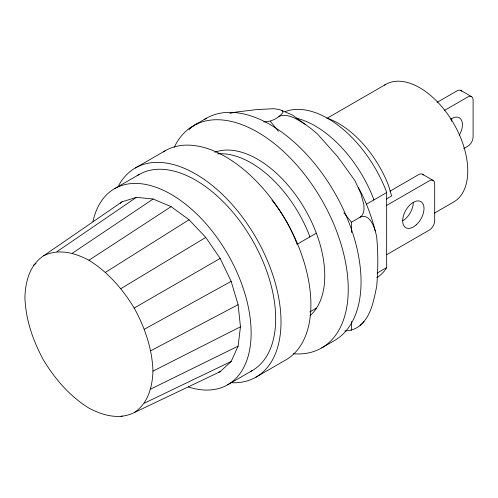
<?xml version="1.0" encoding="UTF-8"?>
<svg xmlns="http://www.w3.org/2000/svg" width="498" height="498" viewBox="0 0 498 498"><rect width="100%" height="100%" fill="white"/><g stroke="black" fill="none" stroke-linecap="round" stroke-linejoin="round"><path stroke-width="0.75" d="M134.205 412.599C148.13 403.368 152.388 386.965 152.954 371.147C152.251 348.83 144.862 327.491 134.205 308.044C122.689 289.089 107.904 272.014 88.93 260.249C74.949 252.828 58.608 248.321 43.656 255.767C29.724 264.998 25.466 281.401 24.9 297.219C25.603 319.535 32.999 340.875 43.656 360.322C55.166 379.277 69.957 396.352 88.93 408.117C102.912 415.537 119.246 420.044 134.205 412.599L220.147 371.695L231.172 361.473L238.1 346.154L240.466 326.788L238.1 304.695L231.172 281.376L220.147 258.425L205.78 237.403L189.053 219.743L171.1 206.645L153.147 199.013L136.415 197.357L122.054 201.79L43.656 255.767M285.217 111.577A95.081 54.892 60 0 1 386.193 190.977L386.66 192.558L386.66 267.563L386.193 268.603A95.081 54.892 60 0 1 376.787 277.735M364.05 321.459C359.855 327.248 352.005 330.971 344.846 330.927M120.398 203.321L122.054 201.79M351.445 232.547L351.445 222.201L359.986 217.271L362.121 215.366L363.484 212.571L364.05 208.948L363.814 204.541L360.944 193.728L354.925 180.612L341.709 162.217L337.414 156.44L317.288 133.788L310.982 128.552L292.463 115.032L279.839 109.666L273.968 108.701L256.308 109.622L236.183 112.056L229.877 113.32M359.986 325.406C371.327 316.193 373.637 300.275 376.656 286.804C378.119 270.009 378.287 253.183 376.619 236.401C372.585 219.357 366.901 202.835 358.361 187.497M33.478 265.204L36.043 263.442M56.915 251.671L136.415 197.357M72.359 253.202L153.147 199.013M263.741 121.898C270.9 121.942 278.756 118.219 282.951 112.43L282.708 111.347L281.669 110.425M88.93 260.249L171.1 206.645M105.501 272.338L189.053 219.743M120.946 288.635L205.78 237.403M193.398 125.745L206.203 118.35M189.24 130.015L189.24 128.552L194.494 125.521M195.807 124.761L197.121 124.002M135.275 168.013L165.155 150.763M114.503 188.717L139.048 174.549M326.8 118.431L385.788 84.374M437.082 102.37L457.096 90.817A7.545 4.357 -60 0 1 461.714 91.234M444.421 110.456L467.765 96.979A7.545 4.357 -60 0 1 473.1 100.061L473.1 137.031A7.545 4.357 -60 0 1 467.765 146.269L463.763 148.578M134.205 308.044L220.147 258.425M297.02 244.306L316.23 233.22M366.173 204.385L386.66 192.558M389.996 191.17L418.675 174.611A7.545 4.357 -60 0 1 423.294 175.022M386.305 199.051L391.64 195.969L388.546 185.555A81.498 47.049 60 0 0 327.914 118.443M386.66 205.419L429.344 180.774A7.545 4.357 -60 0 1 434.686 183.849L434.686 220.819A7.545 4.357 -60 0 1 429.344 230.064L386.66 254.702M434.262 213.225L453.697 202.001A67.915 39.211 60 0 0 453.062 122.496A67.915 39.211 60 0 0 384.549 85.146M309.824 311.929L316.23 308.231M377.054 273.109L386.66 267.563M227.692 384.767L252.237 370.593M256.009 377.129L285.889 359.88A120.734 69.708 60 0 0 284.9 218.771A120.734 69.708 60 0 0 163.226 151.952M321.677 347.928L334.482 340.539A128.279 74.065 60 0 0 333.517 190.753A128.279 74.065 60 0 0 204.311 119.514M144.376 329.228L231.172 281.376M150.776 350.754L238.1 304.695M152.954 371.147L240.466 326.788M150.776 389.025L238.1 346.154M144.376 403.162L231.172 361.473M120.946 416.695L122.346 416.023M359.986 217.271C368.476 213.088 373.432 224.523 375.224 230.954M278.88 116.376C288.168 112.853 297.455 119.663 305.087 124.239M218.709 372.137L220.147 371.695M189.24 128.552L190.709 128.422M460.868 90.443L471.538 96.606M422.447 174.238L433.123 180.401M270.346 121.307L278.401 131.329M343.875 212.783L351.445 222.201M373.855 199.947L373.388 198.366A95.081 54.892 60 0 0 296.161 118.132M309.824 236.917L309.358 235.336A95.081 54.892 60 0 0 217.52 153.894M296.864 243.783L296.553 242.725A95.081 54.892 60 0 0 271.945 200.103M351.445 321.534L351.445 330.336M450.64 119.252A15.089 8.715 -60 0 1 461.391 119.999A15.089 8.715 -60 0 1 459.305 135.226M451.754 118.543A15.089 8.715 -60 0 1 451.524 121.244M174.213 147.333A128.279 74.065 60 0 1 321.677 199.804A128.279 74.065 60 0 1 293.384 353.748M214.787 152.239A95.081 54.892 60 0 1 304.745 208.824A95.081 54.892 60 0 1 310.011 315.664M413.34 202.337A15.089 8.715 -60 0 1 402.67 220.819M137.162 175.713A113.189 65.35 60 0 1 251.913 239.345A113.189 65.35 60 0 1 250.942 371.309M92.939 221.722A113.189 65.35 60 0 1 176.883 197.905A113.189 65.35 60 0 1 250.924 326.153A113.189 65.35 60 0 1 188.325 386.94M118.636 185.561A120.734 69.708 60 0 1 256.302 238.225A120.734 69.708 60 0 1 231.738 382.744M416.104 224.965A15.089 8.715 -60 0 0 420.885 201.59A15.089 8.715 -60 0 0 403.031 217.421A15.089 8.715 -60 0 0 416.104 224.965"/></g></svg>
